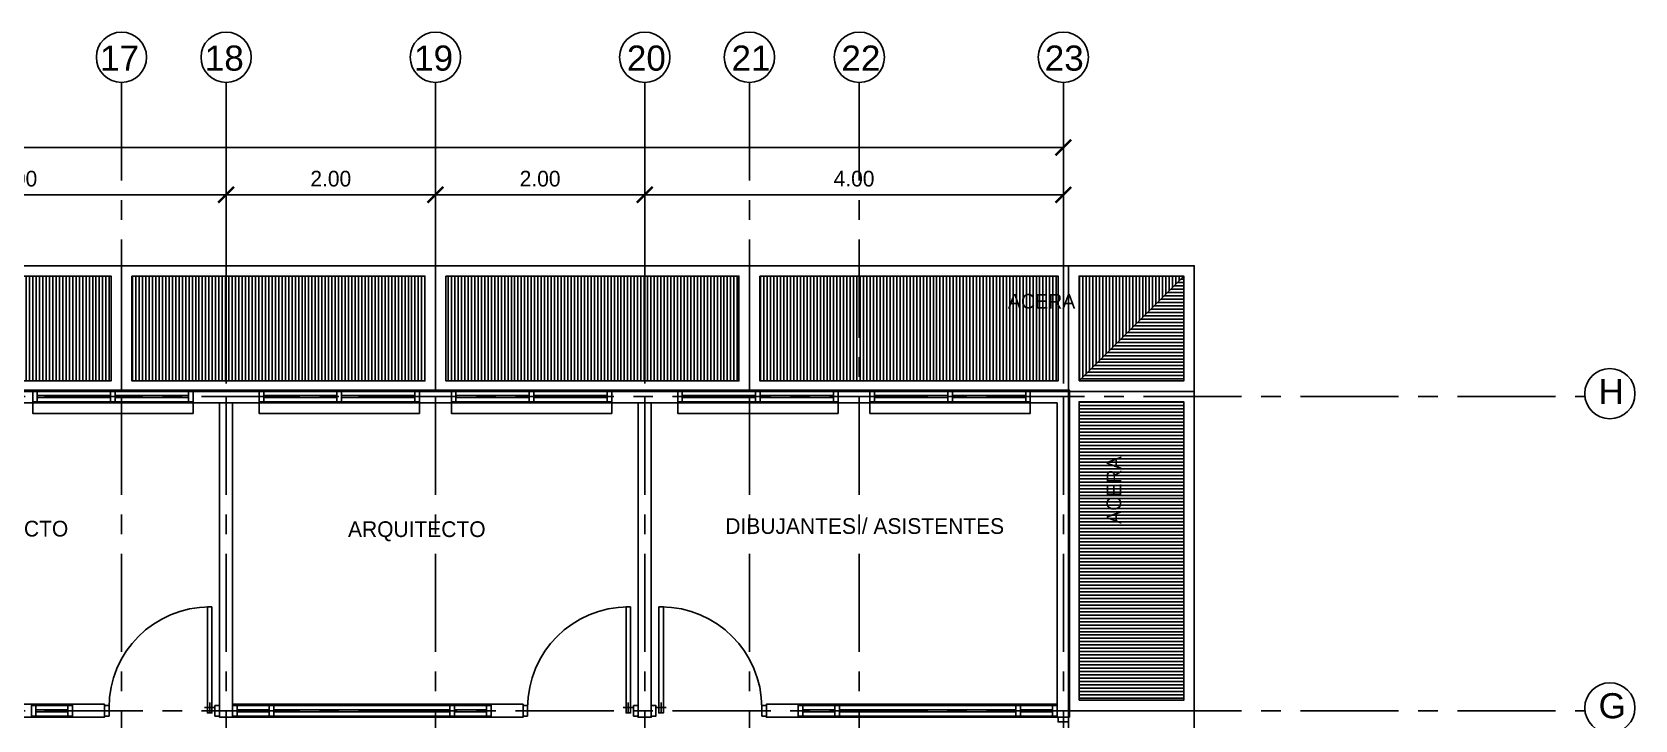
# Model space of a CAD drawing. Header units: millimetres. Extents: x 1.9 to 53.6, y -0.4 to 20.7.
# Drawn here: x 38.3 to 53.61, y 14.12 to 20.69 of the extents above; entities that cross this region are included whole.
import ezdxf

# ---------------------------------------------------------------- set-up
doc = ezdxf.new("R2010")
doc.units = ezdxf.units.MM
doc.header["$MEASUREMENT"] = 0
doc.header["$PDMODE"] = 3
doc.linetypes.add('CENTER', pattern=[2, 1.25, -0.25, 0.25, -0.25])
for name, color, linetype in [('A-COTAS', 252, 'Continuous'), ('A-EJES', 252, 'CENTER'), ('A-PLANTAS', 252, 'Continuous'), ('A-TEXTO', 252, 'Continuous')]:
    doc.layers.add(name, color=color, linetype=linetype)
doc.styles.add('EJES-ARQ$0$PL-EJES$0$R2', font='arial.ttf', dxfattribs={"height": 0.3})
doc.styles.add('T2-E75', font='GOTHIC.TTF', dxfattribs={"height": 0.15})
doc.dimstyles.new('E75', dxfattribs={"dimtxt": 0.15, "dimasz": 0.15, "dimexe": 0.15, "dimexo": 0.075, "dimgap": 0.075, "dimtad": 1, "dimzin": 0, "dimdsep": 46, "dimtxsty": 'T2-E75', "dimblk": 'ARCHTICK', "dimcen": 0.15, "dimclrd": 252, "dimclre": 252, "dimclrt": 252, "dimadec": 0, "dimazin": 0, "dimtfac": 1, "dimtofl": 0, "dimtmove": 1, "dimatfit": 3, "dimfxl": 1, "dimtolj": 1, "dimtzin": 0, "dimarcsym": 0})
pattern_1 = [(180, (-3979.054977, -1923.915953), (0, -0.03175), [])]

# ---------------------------------------------------------------- blocks, each defined once
blk = doc.blocks.new('_ArchTick')
at = {"color": 0, "linetype": 'ByBlock', "const_width": 0.15}
blk.add_lwpolyline([(-0.5, -0.5), (0.5, 0.5)], dxfattribs=at)
blk = doc.blocks.new('*D21')
at = {"layer": 'A-COTAS', "color": 252, "lineweight": -2, "transparency": 16777216}
for p, q in [((40.151, 17.331), (40.151, 19.283)), ((42.151, 17.331), (42.151, 19.283)), ((40.151, 19.133), (42.151, 19.133))]:
    blk.add_line(p, q, dxfattribs=at)
at = {"layer": 'Defpoints', "color": 0, "transparency": 16777216}
for p in [(42.151, 19.133), (40.151, 17.256), (42.151, 17.256)]:
    blk.add_point(p, dxfattribs=at)
at = {"layer": 'A-COTAS', "color": 252, "lineweight": -2, "transparency": 16777216, "xscale": 0.15, "yscale": 0.15, "zscale": 0.15, "rotation": 180}
blk.add_blockref('_ArchTick', (40.151, 19.133), dxfattribs=at)
at = {"layer": 'A-COTAS', "color": 252, "lineweight": -2, "transparency": 16777216, "xscale": 0.15, "yscale": 0.15, "zscale": 0.15}
blk.add_blockref('_ArchTick', (42.151, 19.133), dxfattribs=at)
at = {"layer": 'A-COTAS', "color": 252, "transparency": 16777216, "insert": (41.151, 19.286), "char_height": 0.15, "attachment_point": 5, "style": 'T2-E75'}
blk.add_mtext('\\A1;2.00', dxfattribs=at)
blk = doc.blocks.new('*D23')
at = {"layer": 'A-COTAS', "color": 252, "lineweight": -2, "transparency": 16777216}
for p, q in [((36.151, 17.331), (36.151, 19.283)), ((40.151, 17.331), (40.151, 19.283)), ((36.151, 19.133), (40.151, 19.133))]:
    blk.add_line(p, q, dxfattribs=at)
at = {"layer": 'Defpoints', "color": 0, "transparency": 16777216}
for p in [(40.151, 19.133), (36.151, 17.256), (40.151, 17.256)]:
    blk.add_point(p, dxfattribs=at)
at = {"layer": 'A-COTAS', "color": 252, "lineweight": -2, "transparency": 16777216, "xscale": 0.15, "yscale": 0.15, "zscale": 0.15, "rotation": 180}
blk.add_blockref('_ArchTick', (36.151, 19.133), dxfattribs=at)
at = {"layer": 'A-COTAS', "color": 252, "lineweight": -2, "transparency": 16777216, "xscale": 0.15, "yscale": 0.15, "zscale": 0.15}
blk.add_blockref('_ArchTick', (40.151, 19.133), dxfattribs=at)
at = {"layer": 'A-COTAS', "color": 252, "transparency": 16777216, "insert": (38.151, 19.286), "char_height": 0.15, "attachment_point": 5, "style": 'T2-E75'}
blk.add_mtext('\\A1;4.00', dxfattribs=at)
blk = doc.blocks.new('*D24')
at = {"layer": 'A-COTAS', "color": 252, "lineweight": -2, "transparency": 16777216}
for p, q in [((42.151, 17.331), (42.151, 19.283)), ((44.151, 17.331), (44.151, 19.283)), ((42.151, 19.133), (44.151, 19.133))]:
    blk.add_line(p, q, dxfattribs=at)
at = {"layer": 'Defpoints', "color": 0, "transparency": 16777216}
for p in [(44.151, 19.133), (42.151, 17.256), (44.151, 17.256)]:
    blk.add_point(p, dxfattribs=at)
at = {"layer": 'A-COTAS', "color": 252, "lineweight": -2, "transparency": 16777216, "xscale": 0.15, "yscale": 0.15, "zscale": 0.15, "rotation": 180}
blk.add_blockref('_ArchTick', (42.151, 19.133), dxfattribs=at)
at = {"layer": 'A-COTAS', "color": 252, "lineweight": -2, "transparency": 16777216, "xscale": 0.15, "yscale": 0.15, "zscale": 0.15}
blk.add_blockref('_ArchTick', (44.151, 19.133), dxfattribs=at)
at = {"layer": 'A-COTAS', "color": 252, "transparency": 16777216, "insert": (43.151, 19.286), "char_height": 0.15, "attachment_point": 5, "style": 'T2-E75'}
blk.add_mtext('\\A1;2.00', dxfattribs=at)
blk = doc.blocks.new('*D25')
at = {"layer": 'A-COTAS', "color": 252, "lineweight": -2, "transparency": 16777216}
for p, q in [((44.151, 17.331), (44.151, 19.283)), ((48.151, 17.331), (48.151, 19.283)), ((44.151, 19.133), (48.151, 19.133))]:
    blk.add_line(p, q, dxfattribs=at)
at = {"layer": 'Defpoints', "color": 0, "transparency": 16777216}
for p in [(48.151, 19.133), (44.151, 17.256), (48.151, 17.256)]:
    blk.add_point(p, dxfattribs=at)
at = {"layer": 'A-COTAS', "color": 252, "lineweight": -2, "transparency": 16777216, "xscale": 0.15, "yscale": 0.15, "zscale": 0.15, "rotation": 180}
blk.add_blockref('_ArchTick', (44.151, 19.133), dxfattribs=at)
at = {"layer": 'A-COTAS', "color": 252, "lineweight": -2, "transparency": 16777216, "xscale": 0.15, "yscale": 0.15, "zscale": 0.15}
blk.add_blockref('_ArchTick', (48.151, 19.133), dxfattribs=at)
at = {"layer": 'A-COTAS', "color": 252, "transparency": 16777216, "insert": (46.151, 19.286), "char_height": 0.15, "attachment_point": 5, "style": 'T2-E75'}
blk.add_mtext('\\A1;4.00', dxfattribs=at)
blk = doc.blocks.new('*D36')
at = {"layer": 'A-COTAS', "color": 252, "lineweight": -2, "transparency": 16777216}
for p, q in [((6.151, 19.358), (6.151, 19.734)), ((48.151, 19.358), (48.151, 19.734)), ((6.151, 19.584), (48.151, 19.584))]:
    blk.add_line(p, q, dxfattribs=at)
at = {"layer": 'Defpoints', "color": 0, "transparency": 16777216}
for p in [(48.151, 19.584), (6.151, 19.283), (48.151, 19.283)]:
    blk.add_point(p, dxfattribs=at)
at = {"layer": 'A-COTAS', "color": 252, "lineweight": -2, "transparency": 16777216, "xscale": 0.15, "yscale": 0.15, "zscale": 0.15, "rotation": 180}
blk.add_blockref('_ArchTick', (6.151, 19.584), dxfattribs=at)
at = {"layer": 'A-COTAS', "color": 252, "lineweight": -2, "transparency": 16777216, "xscale": 0.15, "yscale": 0.15, "zscale": 0.15}
blk.add_blockref('_ArchTick', (48.151, 19.584), dxfattribs=at)
at = {"layer": 'A-COTAS', "color": 252, "transparency": 16777216, "insert": (27.151, 19.738), "char_height": 0.15, "attachment_point": 5, "style": 'T2-E75'}
blk.add_mtext('\\A1;42.00', dxfattribs=at)
blk = doc.blocks.new('A$C12CA0C20')
at = {"layer": 'A-PLANTAS'}
h = blk.add_hatch(dxfattribs=at)
h.set_pattern_fill('ANSI31', color=256, scale=0.01, angle=45)
h.set_pattern_definition([(90, (-3979.054977, -1923.915953), (-0.03175, 0), [])])
h.paths.add_polyline_path([(22.35, 14.4), (22.35, 13.4), (25.15, 13.4), (25.15, 14.4)])
h.paths.add_polyline_path([(25.35, 14.4), (25.35, 13.4), (28.15, 13.4), (28.15, 14.4)])
h.paths.add_polyline_path([(28.35, 14.4), (28.35, 13.4), (31.15, 13.4), (31.15, 14.4)])
h.paths.add_polyline_path([(34.15, 13.4), (34.15, 14.4), (31.35, 14.4), (31.35, 13.4)])
h.paths.add_polyline_path([(37.15, 13.4), (37.15, 14.4), (34.35, 14.4), (34.35, 13.4)])
h.paths.add_polyline_path([(40.15, 13.4), (40.15, 14.4), (37.35, 14.4), (37.35, 13.4)])
h.paths.add_polyline_path([(43.2, 13.4), (43.2, 14.4), (40.35, 14.4), (40.35, 13.4)])
h.paths.add_polyline_path([(44.4, 14.4), (43.4, 14.4), (43.4, 13.4)])
h = blk.add_hatch(dxfattribs=at)
h.set_pattern_fill('ANSI31', color=256, scale=0.01, angle=135)
h.set_pattern_definition(pattern_1)
h.paths.add_polyline_path([(44.4, 14.4), (43.4, 13.4), (44.4, 13.4)])
h = blk.add_hatch(dxfattribs=at)
h.set_pattern_fill('ANSI31', color=256, scale=0.01, angle=135)
h.set_pattern_definition(pattern_1)
h.paths.add_polyline_path([(43.4, 10.35), (44.4, 10.35), (44.4, 13.2), (43.4, 13.2)])
for points in [[(0, 0), (0, 14.5), (44.5, 14.5), (44.5, 0), (0, 0)], [(43.4, 13.4), (44.4, 14.4)]]:
    blk.add_lwpolyline(points, dxfattribs=at)
for points in [[(31.25, 14.5), (34.25, 14.5), (34.25, 13.3), (31.25, 13.3)], [(31.35, 14.4), (34.15, 14.4), (34.15, 13.4), (31.35, 13.4)], [(34.25, 14.5), (37.25, 14.5), (37.25, 13.3), (34.25, 13.3)], [(34.35, 14.4), (37.15, 14.4), (37.15, 13.4), (34.35, 13.4)], [(37.25, 14.5), (40.25, 14.5), (40.25, 13.3), (37.25, 13.3)], [(37.35, 14.4), (40.15, 14.4), (40.15, 13.4), (37.35, 13.4)], [(40.25, 14.5), (43.3, 14.5), (43.3, 13.3), (40.25, 13.3)], [(40.35, 14.4), (43.2, 14.4), (43.2, 13.4), (40.35, 13.4)], [(43.3, 13.3), (44.5, 13.3), (44.5, 14.5), (43.3, 14.5)], [(43.4, 13.4), (44.4, 13.4), (44.4, 14.4), (43.4, 14.4)], [(1.2, 1.2), (1.2, 13.3), (43.3, 13.3), (43.3, 1.2)], [(43.3, 10.25), (44.5, 10.25), (44.5, 13.3), (43.3, 13.3)], [(43.4, 10.35), (44.4, 10.35), (44.4, 13.2), (43.4, 13.2)], [(43.3, 7.25), (44.5, 7.25), (44.5, 10.25), (43.3, 10.25)]]:
    blk.add_lwpolyline(points, close=True, dxfattribs=at)

msp = doc.modelspace()

# ---------------------------------------------------------------- hatches: boundary and pattern name
at = {"layer": 'A-PLANTAS'}
h = msp.add_hatch(dxfattribs=at)
h.set_pattern_fill('ANGLE', color=256)
h.set_pattern_definition([(0, (-3855.283, -1919.9595), (0, 6.985), [5.08, -1.905]), (90, (-3855.283, -1919.9595), (-6.985, 4e-16), [5.08, -1.905])])
h.paths.add_polyline_path([(48.211, 17.266), (47.835, 17.266), (47.835, 17.146), (48.091, 17.146), (48.091, 14.144), (48.211, 14.144)])
h.paths.add_polyline_path([(46.303, 17.266), (45.998, 17.266), (45.998, 17.146), (46.303, 17.146)])
h.paths.add_polyline_path([(44.466, 17.266), (43.835, 17.266), (43.835, 17.146), (44.466, 17.146)])
h.paths.add_polyline_path([(40.466, 17.266), (39.835, 17.266), (39.835, 17.146), (40.466, 17.146)])
h.paths.add_polyline_path([(42.303, 17.266), (41.998, 17.266), (41.998, 17.146), (42.303, 17.146)])
h.paths.add_polyline_path([(38.303, 17.266), (37.998, 17.266), (37.998, 17.146), (38.303, 17.146)])
h.paths.add_polyline_path([(36.466, 17.266), (35.517, 17.266), (35.517, 17.146), (36.466, 17.146)])

# ---------------------------------------------------------------- linework, layer by layer
at = {"layer": 'A-EJES', "ltscale": 0.75}
for p, q in [((39.151, 20.206), (39.151, 2.206)), ((40.151, 20.206), (40.151, 2.206)), ((42.151, 20.206), (42.151, 2.206)), ((44.151, 20.206), (44.151, 2.206)), ((45.151, 20.206), (45.151, 2.206)), ((46.201, 20.206), (46.201, 2.206)), ((48.151, 20.206), (48.151, 2.206)), ((2.417, 17.206), (53.133, 17.206)), ((2.417, 14.206), (53.133, 14.206))]:
    msp.add_line(p, q, dxfattribs=at)
at = {"layer": 'A-EJES', "linetype": 'Continuous', "ltscale": 0.75}
for centre in [(39.151, 20.446), (40.151, 20.446), (40.151, 20.446), (42.151, 20.446), (42.151, 20.446), (44.151, 20.446), (45.151, 20.446), (46.201, 20.446), (48.151, 20.446), (53.373, 17.234), (53.373, 14.234)]:
    msp.add_circle(centre, 0.24, dxfattribs=at)
at = {"layer": 'A-PLANTAS'}
for p, q in [((39.047, 17.216), (38.347, 17.216)), ((39.047, 17.196), (38.347, 17.196)), ((39.791, 17.216), (39.091, 17.216)), ((39.791, 17.196), (39.091, 17.196)), ((41.21, 17.216), (40.51, 17.216)), ((41.21, 17.196), (40.51, 17.196)), ((41.954, 17.216), (41.254, 17.216)), ((41.954, 17.196), (41.254, 17.196)), ((43.047, 17.216), (42.347, 17.216)), ((43.047, 17.196), (42.347, 17.196)), ((43.791, 17.216), (43.091, 17.216)), ((43.791, 17.196), (43.091, 17.196)), ((45.21, 17.216), (44.51, 17.216)), ((45.21, 17.196), (44.51, 17.196)), ((45.954, 17.216), (45.254, 17.216)), ((45.954, 17.196), (45.254, 17.196)), ((47.047, 17.216), (46.347, 17.216)), ((47.047, 17.196), (46.347, 17.196)), ((47.791, 17.216), (47.091, 17.216)), ((47.791, 17.196), (47.091, 17.196))]:
    msp.add_line(p, q, dxfattribs=at)
at = {"layer": 'A-PLANTAS', "linetype": 'Continuous'}
for p, q in [((39.994, 14.286), (39.994, 14.186)), ((43.994, 14.286), (43.994, 14.186)), ((44.307, 14.286), (44.307, 14.186)), ((40.044, 14.236), (39.944, 14.236)), ((44.044, 14.236), (43.944, 14.236)), ((44.257, 14.236), (44.357, 14.236))]:
    msp.add_line(p, q, dxfattribs=at)
at = {"layer": 'A-PLANTAS'}
for points in [[(32.788, 17.266), (48.211, 17.266), (48.211, 14.144)], [(38.303, 17.146), (38.303, 17.266)], [(39.835, 17.146), (39.835, 17.266)], [(40.466, 17.146), (40.466, 17.266)], [(41.998, 17.146), (41.998, 17.266)], [(42.303, 17.146), (42.303, 17.266)], [(43.835, 17.146), (43.835, 17.266)], [(44.466, 17.146), (44.466, 17.266)], [(45.998, 17.146), (45.998, 17.266)], [(46.303, 17.146), (46.303, 17.266)], [(47.835, 17.146), (47.835, 17.266)], [(32.788, 17.146), (48.091, 17.146), (48.091, 14.144)], [(38.303, 17.146), (38.303, 17.046), (39.835, 17.046), (39.835, 17.146)], [(40.213, 17.146), (40.213, 14.144), (40.088, 14.144), (40.088, 17.146)], [(40.466, 17.146), (40.466, 17.046), (41.998, 17.046), (41.998, 17.146)], [(42.303, 17.146), (42.303, 17.046), (43.835, 17.046), (43.835, 17.146)], [(44.213, 17.146), (44.213, 14.144), (44.088, 14.144), (44.088, 17.146)], [(44.466, 17.146), (44.466, 17.046), (45.998, 17.046), (45.998, 17.146)], [(46.303, 17.146), (46.303, 17.046), (47.835, 17.046), (47.835, 17.146)], [(38.334, 14.256), (38.639, 14.256)], [(38.683, 14.144), (38.683, 14.269)], [(40.257, 14.256), (40.562, 14.256)], [(40.606, 14.256), (42.29, 14.256)], [(42.334, 14.256), (42.639, 14.256)], [(42.683, 14.144), (42.683, 14.269)], [(48.091, 14.269), (45.313, 14.269), (45.313, 14.144), (48.091, 14.144)], [(45.618, 14.144), (45.618, 14.269)], [(45.967, 14.256), (45.662, 14.256)], [(45.967, 14.256), (45.955, 14.256)], [(47.698, 14.256), (46.011, 14.256)], [(48.047, 14.256), (47.742, 14.256)], [(38.334, 14.216), (38.639, 14.216)], [(38.334, 14.196), (38.639, 14.196)], [(38.334, 14.156), (38.639, 14.156)], [(40.257, 14.216), (40.562, 14.216)], [(40.257, 14.196), (40.562, 14.196)], [(40.257, 14.156), (40.562, 14.156)], [(40.606, 14.216), (42.29, 14.216)], [(40.606, 14.196), (42.29, 14.196)], [(40.606, 14.156), (42.29, 14.156)], [(42.334, 14.216), (42.639, 14.216)], [(42.334, 14.196), (42.639, 14.196)], [(42.334, 14.156), (42.639, 14.156)], [(45.967, 14.216), (45.662, 14.216)], [(45.967, 14.196), (45.662, 14.196)], [(45.967, 14.156), (45.662, 14.156)], [(47.698, 14.216), (46.011, 14.216)], [(47.698, 14.196), (46.011, 14.196)], [(47.698, 14.156), (46.011, 14.156)], [(48.047, 14.216), (47.742, 14.216)], [(48.047, 14.196), (47.742, 14.196)], [(48.047, 14.156), (47.742, 14.156)], [(48.091, 14.144), (48.211, 14.144)]]:
    msp.add_lwpolyline(points, dxfattribs=at)
for points in [[(38.347, 17.156), (38.303, 17.156), (38.303, 17.256), (38.347, 17.256)], [(38.347, 17.156), (38.347, 17.256), (39.047, 17.256), (39.047, 17.156)], [(39.091, 17.156), (39.047, 17.156), (39.047, 17.256), (39.091, 17.256)], [(39.791, 17.156), (39.791, 17.256), (39.091, 17.256), (39.091, 17.156)], [(39.791, 17.156), (39.835, 17.156), (39.835, 17.256), (39.791, 17.256)], [(40.51, 17.156), (40.466, 17.156), (40.466, 17.256), (40.51, 17.256)], [(40.51, 17.156), (40.51, 17.256), (41.21, 17.256), (41.21, 17.156)], [(41.21, 17.156), (41.254, 17.156), (41.254, 17.256), (41.21, 17.256)], [(41.954, 17.156), (41.954, 17.256), (41.254, 17.256), (41.254, 17.156)], [(41.954, 17.156), (41.998, 17.156), (41.998, 17.256), (41.954, 17.256)], [(42.347, 17.156), (42.303, 17.156), (42.303, 17.256), (42.347, 17.256)], [(42.347, 17.156), (42.347, 17.256), (43.047, 17.256), (43.047, 17.156)], [(43.091, 17.156), (43.047, 17.156), (43.047, 17.256), (43.091, 17.256)], [(43.791, 17.156), (43.791, 17.256), (43.091, 17.256), (43.091, 17.156)], [(43.791, 17.156), (43.835, 17.156), (43.835, 17.256), (43.791, 17.256)], [(44.51, 17.156), (44.466, 17.156), (44.466, 17.256), (44.51, 17.256)], [(44.51, 17.156), (44.51, 17.256), (45.21, 17.256), (45.21, 17.156)], [(45.21, 17.156), (45.254, 17.156), (45.254, 17.256), (45.21, 17.256)], [(45.954, 17.156), (45.954, 17.256), (45.254, 17.256), (45.254, 17.156)], [(45.954, 17.156), (45.998, 17.156), (45.998, 17.256), (45.954, 17.256)], [(46.347, 17.156), (46.303, 17.156), (46.303, 17.256), (46.347, 17.256)], [(46.347, 17.156), (46.347, 17.256), (47.047, 17.256), (47.047, 17.156)], [(47.091, 17.156), (47.047, 17.156), (47.047, 17.256), (47.091, 17.256)], [(47.791, 17.156), (47.791, 17.256), (47.091, 17.256), (47.091, 17.156)], [(47.791, 17.156), (47.835, 17.156), (47.835, 17.256), (47.791, 17.256)], [(36.213, 14.269), (38.988, 14.269), (38.988, 14.144), (36.213, 14.144)], [(40.213, 14.144), (42.988, 14.144), (42.988, 14.269), (40.213, 14.269)], [(48.101, 14.144), (48.101, 14.1), (48.201, 14.1), (48.201, 14.144)]]:
    msp.add_lwpolyline(points, close=True, dxfattribs=at)
at = {"layer": 'A-PLANTAS', "linetype": 'Continuous'}
for points in [[(40.016, 15.198), (40.016, 14.186), (39.972, 14.186), (39.972, 15.198)], [(44.016, 15.198), (44.016, 14.186), (43.972, 14.186), (43.972, 15.198)], [(44.285, 15.198), (44.285, 14.186), (44.329, 14.186), (44.329, 15.198)], [(38.334, 14.156), (38.29, 14.156), (38.29, 14.256), (38.334, 14.256)], [(38.683, 14.156), (38.639, 14.156), (38.639, 14.256), (38.683, 14.256)], [(39.032, 14.156), (38.988, 14.156), (38.988, 14.256), (39.032, 14.256)], [(40.088, 14.156), (40.044, 14.156), (40.044, 14.256), (40.088, 14.256)], [(40.257, 14.156), (40.213, 14.156), (40.213, 14.256), (40.257, 14.256)], [(40.606, 14.156), (40.562, 14.156), (40.562, 14.256), (40.606, 14.256)], [(42.334, 14.156), (42.29, 14.156), (42.29, 14.256), (42.334, 14.256)], [(42.683, 14.156), (42.639, 14.156), (42.639, 14.256), (42.683, 14.256)], [(43.032, 14.156), (42.988, 14.156), (42.988, 14.256), (43.032, 14.256)], [(44.088, 14.156), (44.044, 14.156), (44.044, 14.256), (44.088, 14.256)], [(44.213, 14.156), (44.257, 14.156), (44.257, 14.256), (44.213, 14.256)], [(45.269, 14.156), (45.313, 14.156), (45.313, 14.256), (45.269, 14.256)], [(45.618, 14.156), (45.662, 14.156), (45.662, 14.256), (45.618, 14.256)], [(45.967, 14.156), (46.011, 14.156), (46.011, 14.256), (45.967, 14.256)], [(47.698, 14.156), (47.742, 14.156), (47.742, 14.256), (47.698, 14.256)], [(48.047, 14.156), (48.091, 14.156), (48.091, 14.256), (48.047, 14.256)]]:
    msp.add_lwpolyline(points, close=True, dxfattribs=at)
for centre, start, end in [((39.994, 14.236), 90, 180), ((43.994, 14.236), 90, 180), ((44.307, 14.236), 0, 90)]:
    msp.add_arc(centre, 0.962, start, end, dxfattribs=at)

# ---------------------------------------------------------------- block references
at = {"layer": 'A-PLANTAS'}
msp.add_blockref('A$C12CA0C20', (4.901, 3.956), dxfattribs=at)

# ---------------------------------------------------------------- texts
at = {"layer": 'A-EJES', "linetype": 'Continuous', "ltscale": 0.75, "style": 'EJES-ARQ$0$PL-EJES$0$R2'}
for s, p in [('17', (38.947, 20.318)), ('18', (39.947, 20.318)), ('19', (41.947, 20.318)), ('20', (43.98, 20.318)), ('21', (44.98, 20.318)), ('22', (46.03, 20.318)), ('23', (47.973, 20.318)), ('H', (53.265, 17.134)), ('G', (53.265, 14.134))]:
    msp.add_text(s, height=0.24, dxfattribs=at).set_placement(p)
at = {"layer": 'A-TEXTO', "attachment_point": 2, "style": 'T2-E75'}
for s, width, insert, char_height in [('ACERA', 4.1391, (47.943, 18.186), 0.14), ('ARQUITECTO', 4.1391, (37.985, 16.02), 0.15), ('ARQUITECTO', 4.1391, (41.973, 16.015), 0.15), ('DIBUJANTES / ASISTENTES', 3.12311, (46.253, 16.045), 0.15)]:
    msp.add_mtext_dynamic_manual_height_columns(s, width=width, gutter_width=0.75, heights=[0], dxfattribs=dict(at, insert=insert, char_height=char_height))
at = {"layer": 'A-TEXTO', "insert": (48.564, 16.313), "char_height": 0.14, "attachment_point": 2, "rotation": 90, "style": 'T2-E75'}
msp.add_mtext_dynamic_manual_height_columns('ACERA', width=4.1391, gutter_width=0.75, heights=[0], dxfattribs=at)

# ---------------------------------------------------------------- dimensions: what is measured, and where the dimension line sits
at = {"layer": 'A-COTAS'}
dim = msp.add_linear_dim(base=(48.151, 19.584), p1=(6.151, 19.283), p2=(48.151, 19.283), dimstyle='E75', dxfattribs=at)
dim.commit()
dim.dimension.update_dxf_attribs({"geometry": '*D36', "text_midpoint": (27.151, 19.738)})
for base, p1, p2, picture, middle in [((40.151, 19.133), (36.151, 17.256), (40.151, 17.256), '*D23', (38.151, 19.286)), ((42.151, 19.133), (40.151, 17.256), (42.151, 17.256), '*D21', (41.151, 19.286)), ((44.151, 19.133), (42.151, 17.256), (44.151, 17.256), '*D24', (43.151, 19.286)), ((48.151, 19.133), (44.151, 17.256), (48.151, 17.256), '*D25', (46.151, 19.286))]:
    dim = msp.add_linear_dim(base=base, p1=p1, p2=p2, dimstyle='E75', override={"dimtmove": 1}, dxfattribs=at)
    dim.commit()
    dim.dimension.update_dxf_attribs({"geometry": picture, "text_midpoint": middle})

doc.saveas('drawing.dxf')
